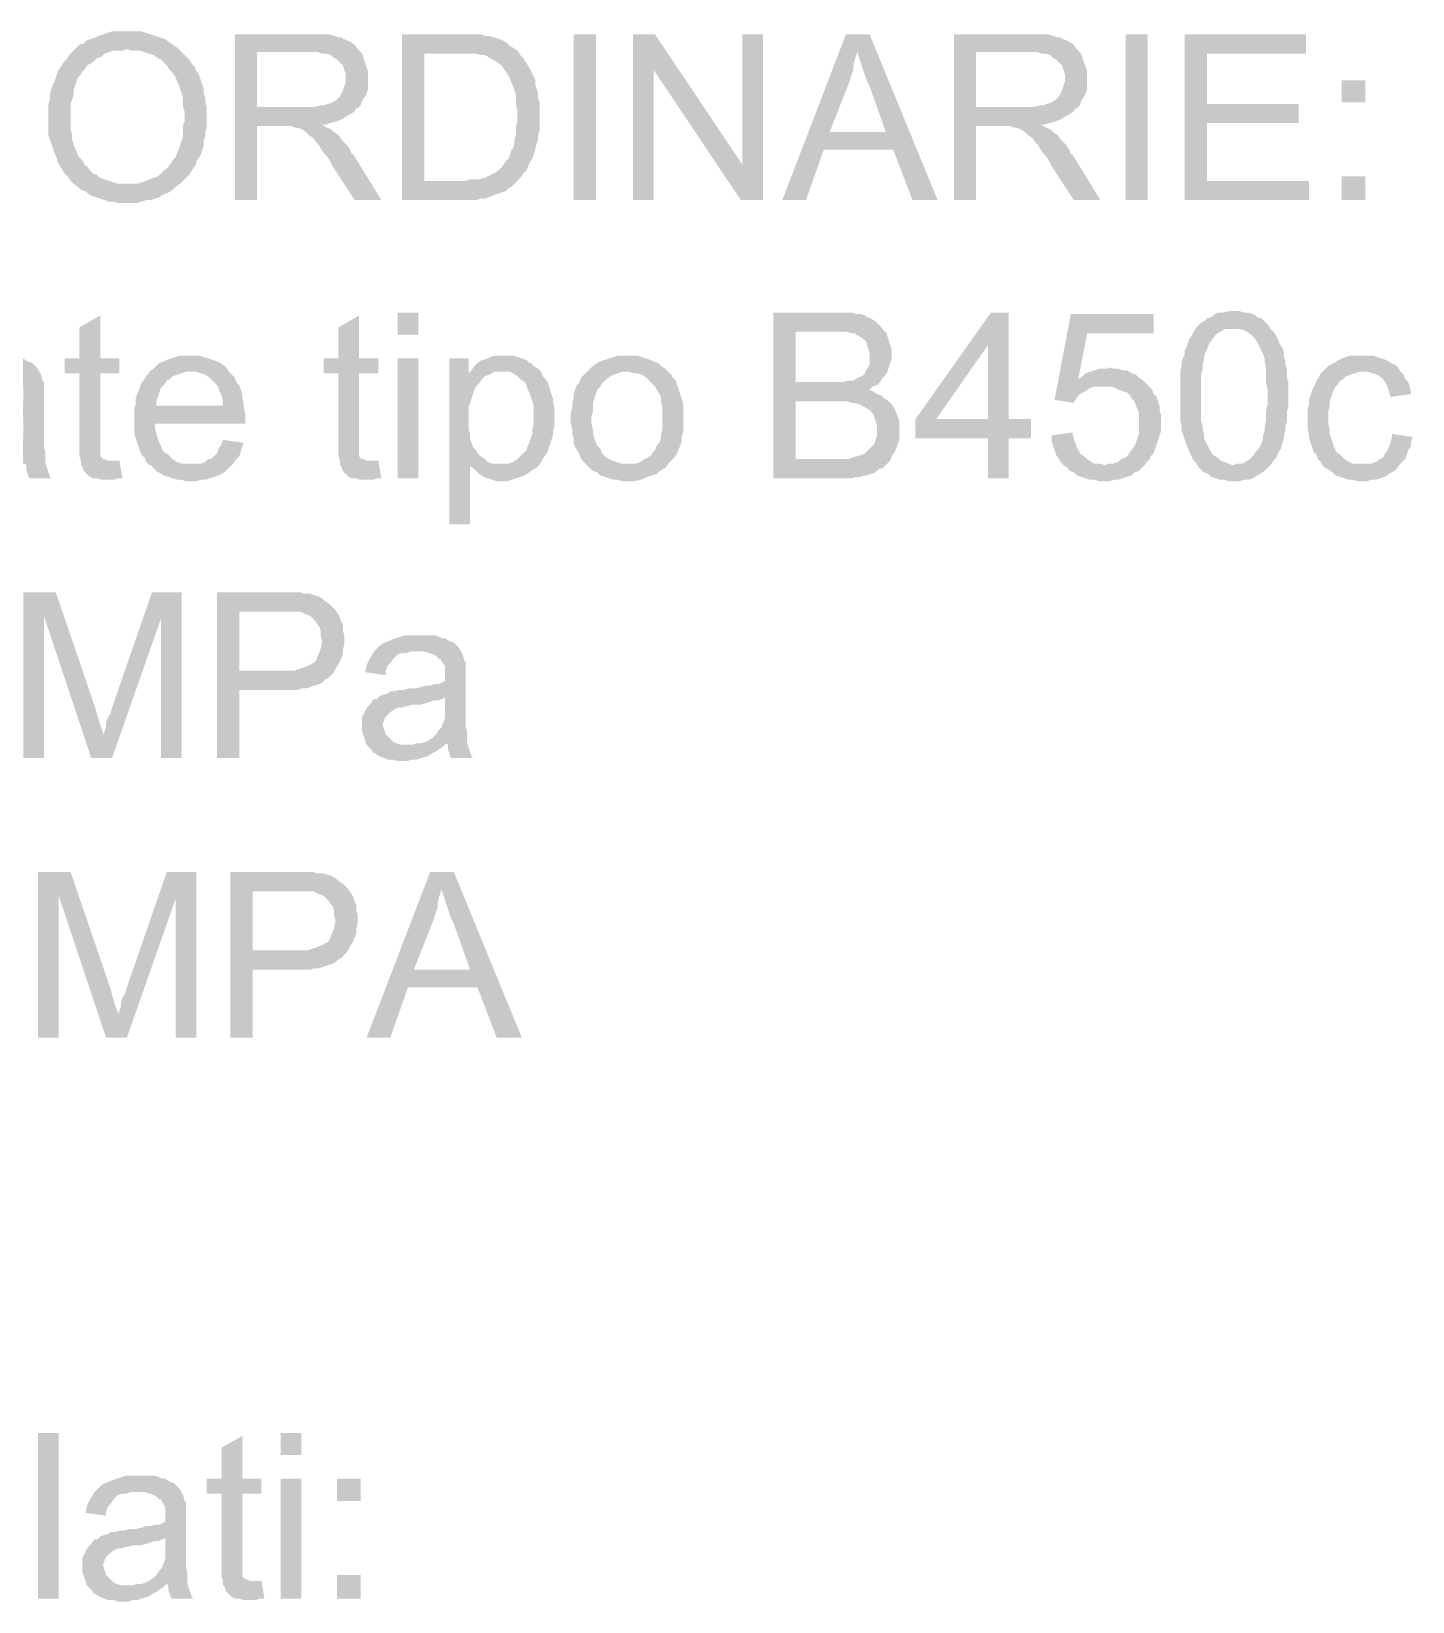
# Model space of a CAD drawing. Header units: millimetres. Extents: x -35.3 to 0.3, y 0.4 to 20.6.
# Drawn here: x -32.886 to -32.109, y 9.35 to 10.234 of the extents above; entities that cross this region are included whole.
import ezdxf

# ---------------------------------------------------------------- set-up
doc = ezdxf.new("R2010")
doc.units = ezdxf.units.MM
doc.layers.add('PDF _Riempimenti solidi', color=7, linetype='Continuous')

msp = doc.modelspace()

# ---------------------------------------------------------------- hatches: boundary and pattern name
at = {"layer": 'PDF _Riempimenti solidi', "transparency": 33554559}
for points in [[(-32.83267, 10.23434), (-32.841, 10.23434), (-32.8435, 10.23351), (-32.846, 10.23267), (-32.8485, 10.23184), (-32.85017, 10.23101), (-32.85267, 10.23017), (-32.85517, 10.22934), (-32.85683, 10.22767), (-32.85933, 10.22684), (-32.861, 10.22517), (-32.83267, 10.22434), (-32.83017, 10.22351), (-32.82517, 10.22351), (-32.82017, 10.22184), (-32.81767, 10.22101), (-32.81517, 10.21934), (-32.8135, 10.21851), (-32.81017, 10.21517), (-32.8085, 10.21267), (-32.80683, 10.21101), (-32.80517, 10.20851), (-32.80433, 10.20601), (-32.8035, 10.20434), (-32.801, 10.19684), (-32.801, 10.19184), (-32.80017, 10.18934), (-32.80017, 10.18351), (-32.801, 10.18101), (-32.801, 10.17517), (-32.80183, 10.17267), (-32.80267, 10.17017), (-32.8035, 10.16767), (-32.80433, 10.16601), (-32.80517, 10.16351), (-32.80683, 10.16184), (-32.80767, 10.16017), (-32.80933, 10.15851), (-32.80933, 10.15767), (-32.81183, 10.15601), (-32.8135, 10.15434), (-32.81517, 10.15267), (-32.81767, 10.15184), (-32.82017, 10.15101), (-32.82183, 10.15017), (-32.82433, 10.14934), (-32.82683, 10.14851), (-32.83267, 10.14851), (-32.80267, 10.14851), (-32.79933, 10.15184), (-32.79767, 10.15351), (-32.796, 10.15601), (-32.79433, 10.15851), (-32.7935, 10.16017), (-32.7935, 10.16101), (-32.79183, 10.16351), (-32.791, 10.16517), (-32.79017, 10.16767), (-32.78933, 10.17017), (-32.78933, 10.17267), (-32.7885, 10.17517), (-32.7885, 10.17767), (-32.78767, 10.18017), (-32.78767, 10.19184), (-32.7885, 10.19434), (-32.7885, 10.19684), (-32.78933, 10.19934), (-32.78933, 10.20184), (-32.79017, 10.20434), (-32.791, 10.20684), (-32.79183, 10.20934), (-32.79267, 10.21101), (-32.7935, 10.21184), (-32.79433, 10.21434), (-32.796, 10.21601), (-32.79767, 10.21851), (-32.79933, 10.22017), (-32.80433, 10.22517), (-32.80683, 10.22684), (-32.80933, 10.22851), (-32.81017, 10.22934), (-32.81183, 10.23017), (-32.81433, 10.23101), (-32.81683, 10.23184), (-32.81933, 10.23267), (-32.82183, 10.23351), (-32.82433, 10.23434), (-32.82933, 10.23434)], [(-32.73017, 10.23267), (-32.77183, 10.23267), (-32.77183, 10.13934), (-32.75933, 10.13934), (-32.75933, 10.18101), (-32.74517, 10.18101), (-32.72267, 10.18184), (-32.721, 10.18184), (-32.7185, 10.18267), (-32.71517, 10.18351), (-32.71267, 10.18434), (-32.711, 10.18517), (-32.7085, 10.18684), (-32.70683, 10.18767), (-32.70433, 10.18934), (-32.7035, 10.19101), (-32.70267, 10.19101), (-32.75933, 10.19184), (-32.75933, 10.22267), (-32.72933, 10.22267), (-32.70267, 10.22434), (-32.70433, 10.22684), (-32.70683, 10.22851), (-32.7085, 10.22934), (-32.711, 10.23017), (-32.71183, 10.23101), (-32.7135, 10.23101), (-32.716, 10.23184), (-32.7185, 10.23267), (-32.72683, 10.23267)], [(-32.64517, 10.23267), (-32.67767, 10.23267), (-32.67767, 10.13934), (-32.636, 10.13934), (-32.6335, 10.14017), (-32.631, 10.14017), (-32.6285, 10.14101), (-32.62683, 10.14184), (-32.62183, 10.14351), (-32.61933, 10.14434), (-32.61767, 10.14601), (-32.616, 10.14684), (-32.61433, 10.14851), (-32.61267, 10.15017), (-32.66517, 10.15017), (-32.66517, 10.22184), (-32.64517, 10.22184), (-32.61267, 10.22351), (-32.61517, 10.22517), (-32.61683, 10.22601), (-32.6185, 10.22767), (-32.621, 10.22934), (-32.6235, 10.23017), (-32.626, 10.23101), (-32.6285, 10.23184), (-32.631, 10.23184), (-32.6335, 10.23267), (-32.64183, 10.23267)], [(-32.5685, 10.13934), (-32.5685, 10.23267), (-32.581, 10.23267), (-32.581, 10.13934)], [(-32.53517, 10.23267), (-32.54767, 10.23267), (-32.54767, 10.13934), (-32.536, 10.13934), (-32.536, 10.21267)], [(-32.53517, 10.23267), (-32.536, 10.21267), (-32.48683, 10.13934), (-32.486, 10.15934)], [(-32.47433, 10.23267), (-32.486, 10.23267), (-32.486, 10.15934), (-32.48683, 10.13934), (-32.47433, 10.13934)], [(-32.41433, 10.23267), (-32.42767, 10.23267), (-32.4635, 10.13934), (-32.45017, 10.13934), (-32.44017, 10.16767), (-32.401, 10.16767), (-32.43683, 10.17767), (-32.426, 10.20517), (-32.42433, 10.21017), (-32.4235, 10.21267), (-32.4235, 10.21517), (-32.42267, 10.21851), (-32.42183, 10.22101), (-32.421, 10.22351)], [(-32.41433, 10.23267), (-32.421, 10.22351), (-32.421, 10.22184), (-32.42017, 10.21934), (-32.41933, 10.21684), (-32.4185, 10.21434), (-32.41767, 10.21184), (-32.41683, 10.20934), (-32.416, 10.20684), (-32.41433, 10.20351), (-32.40517, 10.17767), (-32.43683, 10.17767), (-32.401, 10.16767), (-32.39017, 10.13934), (-32.376, 10.13934)], [(-32.32517, 10.23267), (-32.36683, 10.23267), (-32.36683, 10.13934), (-32.35433, 10.13934), (-32.35433, 10.18101), (-32.34017, 10.18101), (-32.31767, 10.18184), (-32.316, 10.18184), (-32.3135, 10.18267), (-32.31017, 10.18351), (-32.30767, 10.18434), (-32.306, 10.18517), (-32.3035, 10.18684), (-32.30183, 10.18767), (-32.29933, 10.18934), (-32.2985, 10.19101), (-32.29767, 10.19101), (-32.35433, 10.19184), (-32.35433, 10.22267), (-32.32433, 10.22267), (-32.29767, 10.22434), (-32.29933, 10.22684), (-32.30183, 10.22851), (-32.3035, 10.22934), (-32.306, 10.23017), (-32.30683, 10.23101), (-32.3085, 10.23101), (-32.311, 10.23184), (-32.3135, 10.23267), (-32.32183, 10.23267)], [(-32.25767, 10.13934), (-32.25767, 10.23267), (-32.27017, 10.23267), (-32.27017, 10.13934)], [(-32.1685, 10.23267), (-32.23683, 10.23267), (-32.23683, 10.13934), (-32.16683, 10.13934), (-32.16683, 10.15017), (-32.22433, 10.15017), (-32.22433, 10.18267), (-32.17267, 10.18267), (-32.17267, 10.19351), (-32.22433, 10.19351), (-32.22433, 10.22184), (-32.1685, 10.22184)], [(-32.861, 10.22517), (-32.86267, 10.22351), (-32.86517, 10.22101), (-32.86683, 10.21851), (-32.8685, 10.21684), (-32.86933, 10.21517), (-32.871, 10.21267), (-32.87183, 10.21101), (-32.87267, 10.20851), (-32.8735, 10.20601), (-32.87433, 10.20434), (-32.87517, 10.20184), (-32.876, 10.19934), (-32.876, 10.19601), (-32.87683, 10.19351), (-32.87683, 10.17601), (-32.876, 10.17351), (-32.87517, 10.17101), (-32.87433, 10.16851), (-32.8735, 10.16601), (-32.87267, 10.16434), (-32.87183, 10.16184), (-32.87183, 10.16101), (-32.87017, 10.15851), (-32.86933, 10.15684), (-32.86767, 10.15434), (-32.866, 10.15267), (-32.86433, 10.15017), (-32.86267, 10.14851), (-32.86017, 10.14684), (-32.8585, 10.14517), (-32.856, 10.14434), (-32.85517, 10.14351), (-32.85267, 10.14184), (-32.85017, 10.14101), (-32.84517, 10.13934), (-32.84267, 10.13851), (-32.84017, 10.13851), (-32.83767, 10.13767), (-32.82683, 10.13767), (-32.82433, 10.13851), (-32.82183, 10.13934), (-32.81933, 10.13934), (-32.81683, 10.14017), (-32.81433, 10.14101), (-32.81183, 10.14267), (-32.80933, 10.14351), (-32.80683, 10.14517), (-32.80517, 10.14684), (-32.80267, 10.14851), (-32.83767, 10.14851), (-32.84017, 10.14934), (-32.84267, 10.15017), (-32.84517, 10.15101), (-32.84767, 10.15184), (-32.84933, 10.15351), (-32.85183, 10.15434), (-32.8535, 10.15601), (-32.85517, 10.15851), (-32.856, 10.15851), (-32.85683, 10.16017), (-32.8585, 10.16267), (-32.86017, 10.16434), (-32.861, 10.16684), (-32.86183, 10.16851), (-32.86267, 10.17101), (-32.8635, 10.17351), (-32.8635, 10.17601), (-32.86433, 10.17934), (-32.86433, 10.19351), (-32.8635, 10.19601), (-32.86267, 10.19851), (-32.86267, 10.20101), (-32.86183, 10.20351), (-32.861, 10.20601), (-32.86017, 10.20851), (-32.8585, 10.21017), (-32.85767, 10.21184), (-32.856, 10.21351), (-32.85517, 10.21517), (-32.8535, 10.21601), (-32.851, 10.21767), (-32.84933, 10.21934), (-32.84683, 10.22017), (-32.84517, 10.22184), (-32.84267, 10.22267), (-32.84017, 10.22351), (-32.83517, 10.22351), (-32.83267, 10.22434)], [(-32.70267, 10.22434), (-32.72933, 10.22267), (-32.72517, 10.22267), (-32.72267, 10.22184), (-32.72017, 10.22184), (-32.71767, 10.22101), (-32.716, 10.21934), (-32.71433, 10.21851), (-32.71267, 10.21684), (-32.711, 10.21517), (-32.71017, 10.21267), (-32.70933, 10.21017), (-32.70933, 10.20601), (-32.711, 10.20101), (-32.71183, 10.19934), (-32.71267, 10.19767), (-32.71433, 10.19601), (-32.71683, 10.19434), (-32.71933, 10.19351), (-32.72183, 10.19267), (-32.7235, 10.19267), (-32.72683, 10.19184), (-32.75933, 10.19184), (-32.70267, 10.19101), (-32.701, 10.19267), (-32.70017, 10.19517), (-32.6985, 10.19767), (-32.69767, 10.19934), (-32.69683, 10.20184), (-32.69683, 10.21184), (-32.69767, 10.21434), (-32.6985, 10.21684), (-32.69933, 10.21934), (-32.70017, 10.22184), (-32.701, 10.22267)], [(-32.61267, 10.22351), (-32.64517, 10.22184), (-32.636, 10.22184), (-32.6335, 10.22101), (-32.631, 10.22101), (-32.62933, 10.22017), (-32.62683, 10.21851), (-32.62517, 10.21767), (-32.62267, 10.21601), (-32.621, 10.21434), (-32.61933, 10.21184), (-32.61767, 10.20934), (-32.61683, 10.20767), (-32.616, 10.20517), (-32.61517, 10.20351), (-32.6135, 10.19851), (-32.6135, 10.19267), (-32.61267, 10.19017), (-32.61267, 10.18351), (-32.6135, 10.18101), (-32.6135, 10.17601), (-32.61433, 10.17351), (-32.61433, 10.17101), (-32.61517, 10.16851), (-32.616, 10.16767), (-32.61683, 10.16517), (-32.61767, 10.16267), (-32.61933, 10.16101), (-32.621, 10.15851), (-32.62267, 10.15684), (-32.6235, 10.15601), (-32.626, 10.15434), (-32.62767, 10.15351), (-32.631, 10.15184), (-32.63183, 10.15184), (-32.63433, 10.15101), (-32.63933, 10.15101), (-32.64183, 10.15017), (-32.66517, 10.15017), (-32.61267, 10.15017), (-32.611, 10.15184), (-32.60933, 10.15434), (-32.60767, 10.15601), (-32.60683, 10.15767), (-32.606, 10.16017), (-32.60433, 10.16267), (-32.6035, 10.16517), (-32.60267, 10.16767), (-32.60267, 10.16851), (-32.60183, 10.17101), (-32.601, 10.17351), (-32.601, 10.17601), (-32.60017, 10.17851), (-32.60017, 10.19434), (-32.601, 10.19684), (-32.601, 10.19934), (-32.60267, 10.20434), (-32.60267, 10.20684), (-32.6035, 10.20934), (-32.60433, 10.21017), (-32.60517, 10.21267), (-32.60683, 10.21517), (-32.6085, 10.21767), (-32.60933, 10.21934), (-32.611, 10.22101)], [(-32.29767, 10.22434), (-32.32433, 10.22267), (-32.32017, 10.22267), (-32.31767, 10.22184), (-32.31517, 10.22184), (-32.31267, 10.22101), (-32.311, 10.21934), (-32.30933, 10.21851), (-32.30767, 10.21684), (-32.306, 10.21517), (-32.30517, 10.21267), (-32.30433, 10.21017), (-32.30433, 10.20601), (-32.30517, 10.20351), (-32.306, 10.20101), (-32.30683, 10.19934), (-32.30767, 10.19767), (-32.30933, 10.19601), (-32.31183, 10.19434), (-32.31433, 10.19351), (-32.31683, 10.19267), (-32.3185, 10.19267), (-32.32183, 10.19184), (-32.35433, 10.19184), (-32.29767, 10.19101), (-32.296, 10.19267), (-32.29517, 10.19517), (-32.2935, 10.19767), (-32.29267, 10.19934), (-32.29183, 10.20184), (-32.29183, 10.21184), (-32.29267, 10.21434), (-32.2935, 10.21684), (-32.29433, 10.21934), (-32.29517, 10.22184), (-32.296, 10.22267)], [(-32.13517, 10.19434), (-32.13517, 10.20684), (-32.1485, 10.20684), (-32.1485, 10.19434)], [(-32.72267, 10.18184), (-32.74517, 10.18101), (-32.74017, 10.18101), (-32.73767, 10.18017), (-32.73683, 10.18017), (-32.73433, 10.17934), (-32.73183, 10.17767), (-32.73017, 10.17601), (-32.72767, 10.17434), (-32.726, 10.17184), (-32.72433, 10.17017), (-32.7235, 10.16851), (-32.72183, 10.16601), (-32.72017, 10.16434), (-32.7185, 10.16184), (-32.71683, 10.15851), (-32.70433, 10.13934), (-32.68933, 10.13934), (-32.70517, 10.16517), (-32.706, 10.16517), (-32.70683, 10.16767), (-32.7085, 10.17017), (-32.71017, 10.17184), (-32.71183, 10.17351), (-32.7135, 10.17601), (-32.716, 10.17767), (-32.71767, 10.17934), (-32.72017, 10.18017)], [(-32.31767, 10.18184), (-32.34017, 10.18101), (-32.33517, 10.18101), (-32.33267, 10.18017), (-32.33183, 10.18017), (-32.32933, 10.17934), (-32.32683, 10.17767), (-32.32517, 10.17601), (-32.32267, 10.17434), (-32.321, 10.17184), (-32.31933, 10.17017), (-32.3185, 10.16851), (-32.31683, 10.16601), (-32.31517, 10.16434), (-32.3135, 10.16184), (-32.31183, 10.15851), (-32.29933, 10.13934), (-32.28433, 10.13934), (-32.30017, 10.16517), (-32.301, 10.16517), (-32.30183, 10.16767), (-32.3035, 10.17017), (-32.30683, 10.17351), (-32.3085, 10.17601), (-32.311, 10.17767), (-32.31267, 10.17934), (-32.31517, 10.18017)], [(-32.13517, 10.13934), (-32.13517, 10.15267), (-32.1485, 10.15267), (-32.1485, 10.13934)], [(-32.84767, 10.07434), (-32.85933, 10.06767), (-32.85933, 10.05017), (-32.86767, 10.05017), (-32.86767, 10.04184), (-32.85933, 10.04184), (-32.85933, 9.99517), (-32.8585, 9.99267), (-32.84183, 9.99267), (-32.8435, 9.99267), (-32.84517, 9.99351), (-32.846, 9.99351), (-32.84767, 9.99517), (-32.84767, 10.04184), (-32.83683, 10.04184), (-32.83683, 10.05017), (-32.84767, 10.05017)], [(-32.70183, 10.07434), (-32.7135, 10.06767), (-32.7135, 10.05017), (-32.72183, 10.05017), (-32.72183, 10.04184), (-32.7135, 10.04184), (-32.7135, 9.99517), (-32.71267, 9.99267), (-32.696, 9.99267), (-32.69767, 9.99267), (-32.69933, 9.99351), (-32.70017, 9.99351), (-32.70183, 9.99517), (-32.70183, 10.04184), (-32.691, 10.04184), (-32.691, 10.05017), (-32.70183, 10.05017)], [(-32.6685, 10.06351), (-32.6685, 10.07601), (-32.68017, 10.07601), (-32.68017, 10.06351)], [(-32.43267, 10.07601), (-32.4685, 10.07601), (-32.4685, 9.98267), (-32.42433, 9.98267), (-32.42183, 9.98351), (-32.41933, 9.98351), (-32.41683, 9.98434), (-32.416, 9.98434), (-32.4135, 9.98517), (-32.411, 9.98601), (-32.40933, 9.98767), (-32.40683, 9.98851), (-32.406, 9.98934), (-32.40433, 9.99101), (-32.40267, 9.99267), (-32.456, 9.99351), (-32.456, 10.02601), (-32.4035, 10.02601), (-32.406, 10.02767), (-32.40767, 10.02934), (-32.41017, 10.03017), (-32.41267, 10.03184), (-32.41517, 10.03267), (-32.41433, 10.03267), (-32.41267, 10.03434), (-32.41017, 10.03517), (-32.456, 10.03684), (-32.456, 10.06517), (-32.406, 10.06517), (-32.40767, 10.06767), (-32.411, 10.07101), (-32.4135, 10.07267), (-32.416, 10.07351), (-32.41683, 10.07434), (-32.41933, 10.07517), (-32.42183, 10.07517), (-32.42433, 10.07601), (-32.43017, 10.07601)], [(-32.336, 10.07601), (-32.346, 10.07601), (-32.3885, 10.01601), (-32.3885, 10.00517), (-32.34767, 10.00517), (-32.34767, 9.98267), (-32.336, 9.98267), (-32.336, 10.00517), (-32.3235, 10.00517), (-32.3235, 10.01601), (-32.37683, 10.01601), (-32.34767, 10.05767)], [(-32.336, 10.07601), (-32.34767, 10.05767), (-32.34767, 10.01601), (-32.37683, 10.01601), (-32.336, 10.01601)], [(-32.25433, 10.07517), (-32.301, 10.07517), (-32.31017, 10.02684), (-32.29933, 10.02517), (-32.2985, 10.02684), (-32.29683, 10.02934), (-32.29433, 10.03101), (-32.29267, 10.03184), (-32.29017, 10.03351), (-32.28767, 10.03434), (-32.28267, 10.03434), (-32.2585, 10.03601), (-32.26017, 10.03767), (-32.29683, 10.03851), (-32.29183, 10.06434), (-32.25433, 10.06434)], [(-32.20933, 10.07684), (-32.21183, 10.07684), (-32.21517, 10.07601), (-32.21767, 10.07601), (-32.22017, 10.07517), (-32.22183, 10.07351), (-32.22433, 10.07267), (-32.226, 10.07101), (-32.22683, 10.07101), (-32.23017, 10.06767), (-32.20933, 10.06684), (-32.206, 10.06684), (-32.2035, 10.06601), (-32.20183, 10.06517), (-32.19933, 10.06351), (-32.19767, 10.06184), (-32.196, 10.05934), (-32.19517, 10.05767), (-32.19433, 10.05601), (-32.1935, 10.05434), (-32.19267, 10.05267), (-32.19183, 10.05017), (-32.19183, 10.04767), (-32.191, 10.04517), (-32.191, 10.03601), (-32.19017, 10.03267), (-32.19017, 10.02434), (-32.191, 10.02101), (-32.191, 10.01517), (-32.19183, 10.01184), (-32.19183, 10.00934), (-32.19267, 10.00684), (-32.19267, 10.00517), (-32.1935, 10.00267), (-32.19433, 10.00101), (-32.19517, 9.99934), (-32.19683, 9.99767), (-32.1985, 9.99517), (-32.20017, 9.99351), (-32.20267, 9.99184), (-32.20433, 9.99101), (-32.20683, 9.99101), (-32.20933, 9.99017), (-32.22933, 9.98934), (-32.22767, 9.98767), (-32.226, 9.98601), (-32.2235, 9.98517), (-32.22183, 9.98351), (-32.21933, 9.98267), (-32.21683, 9.98184), (-32.21433, 9.98184), (-32.21183, 9.98101), (-32.206, 9.98101), (-32.2035, 9.98184), (-32.201, 9.98184), (-32.1985, 9.98267), (-32.196, 9.98434), (-32.19433, 9.98517), (-32.19183, 9.98684), (-32.1885, 9.99017), (-32.18683, 9.99267), (-32.18517, 9.99434), (-32.18433, 9.99684), (-32.18267, 9.99934), (-32.18183, 10.00267), (-32.181, 10.00517), (-32.181, 10.00684), (-32.18017, 10.00934), (-32.18017, 10.01184), (-32.17933, 10.01434), (-32.17933, 10.02017), (-32.1785, 10.02267), (-32.1785, 10.03684), (-32.17933, 10.03934), (-32.17933, 10.04434), (-32.18017, 10.04684), (-32.18017, 10.04934), (-32.181, 10.05101), (-32.181, 10.05351), (-32.18183, 10.05601), (-32.1835, 10.05851), (-32.18433, 10.06101), (-32.18517, 10.06267), (-32.18683, 10.06517), (-32.1885, 10.06684), (-32.19017, 10.06934), (-32.19183, 10.07101), (-32.1935, 10.07267), (-32.196, 10.07351), (-32.19683, 10.07434), (-32.1985, 10.07517), (-32.201, 10.07601), (-32.2035, 10.07601), (-32.206, 10.07684)], [(-32.406, 10.06517), (-32.43683, 10.06517), (-32.42683, 10.06517), (-32.42433, 10.06434), (-32.42267, 10.06434), (-32.42183, 10.06351), (-32.42017, 10.06267), (-32.41767, 10.06101), (-32.416, 10.05934), (-32.416, 10.05851), (-32.41517, 10.05601), (-32.41433, 10.05351), (-32.41433, 10.04684), (-32.41517, 10.04517), (-32.41683, 10.04267), (-32.41683, 10.04184), (-32.4185, 10.04017), (-32.421, 10.03934), (-32.4235, 10.03767), (-32.42683, 10.03767), (-32.42933, 10.03684), (-32.456, 10.03684), (-32.41017, 10.03517), (-32.4085, 10.03684), (-32.40683, 10.03934), (-32.40517, 10.04101), (-32.40433, 10.04267), (-32.4035, 10.04517), (-32.40267, 10.04767), (-32.40183, 10.05017), (-32.40183, 10.05517), (-32.40267, 10.05767), (-32.4035, 10.06017), (-32.40433, 10.06267), (-32.40517, 10.06517)], [(-32.23017, 10.06767), (-32.23183, 10.06517), (-32.23267, 10.06351), (-32.23433, 10.06101), (-32.23517, 10.05851), (-32.236, 10.05601), (-32.23683, 10.05517), (-32.23683, 10.05267), (-32.23767, 10.05101), (-32.2385, 10.04851), (-32.2385, 10.04601), (-32.23933, 10.04351), (-32.23933, 10.01517), (-32.2385, 10.01184), (-32.2385, 10.00934), (-32.23767, 10.00684), (-32.23683, 10.00434), (-32.236, 10.00184), (-32.23517, 10.00017), (-32.23433, 9.99767), (-32.23183, 9.99267), (-32.23017, 9.99101), (-32.22933, 9.98934), (-32.20933, 9.99017), (-32.21017, 9.99017), (-32.21267, 9.99101), (-32.21433, 9.99184), (-32.21683, 9.99267), (-32.2185, 9.99434), (-32.221, 9.99601), (-32.22267, 9.99851), (-32.2235, 10.00017), (-32.226, 10.00517), (-32.226, 10.00767), (-32.22683, 10.01017), (-32.22683, 10.01267), (-32.22767, 10.01517), (-32.22767, 10.04101), (-32.22683, 10.04351), (-32.22683, 10.04684), (-32.226, 10.04934), (-32.226, 10.05101), (-32.22517, 10.05351), (-32.22433, 10.05517), (-32.2235, 10.05767), (-32.22267, 10.05934), (-32.22183, 10.06017), (-32.22017, 10.06267), (-32.2185, 10.06434), (-32.21683, 10.06517), (-32.21433, 10.06684), (-32.20933, 10.06684)], [(-32.90517, 10.05184), (-32.9135, 10.05184), (-32.916, 10.05101), (-32.9185, 10.05017), (-32.921, 10.04934), (-32.92267, 10.04851), (-32.92517, 10.04767), (-32.92767, 10.04601), (-32.92933, 10.04434), (-32.931, 10.04267), (-32.90267, 10.04267), (-32.90017, 10.04184), (-32.89767, 10.04101), (-32.896, 10.04017), (-32.89433, 10.03851), (-32.8935, 10.03851), (-32.89267, 10.03684), (-32.891, 10.03434), (-32.891, 10.02601), (-32.89267, 10.02517), (-32.89433, 10.02434), (-32.89683, 10.02434), (-32.89933, 10.02351), (-32.90183, 10.02351), (-32.90433, 10.02267), (-32.90767, 10.02184), (-32.911, 10.02184), (-32.91433, 10.02101), (-32.91683, 10.02101), (-32.91933, 10.02017), (-32.92183, 10.02017), (-32.92267, 10.01934), (-32.92517, 10.01851), (-32.92767, 10.01767), (-32.891, 10.01684), (-32.891, 10.00517), (-32.89183, 10.00267), (-32.89267, 10.00101), (-32.89267, 10.00017), (-32.89433, 9.99851), (-32.896, 9.99601), (-32.89767, 9.99434), (-32.90017, 9.99267), (-32.90183, 9.99184), (-32.90433, 9.99101), (-32.89017, 9.99101), (-32.88933, 9.99017), (-32.88933, 9.98767), (-32.8885, 9.98517), (-32.88767, 9.98267), (-32.87517, 9.98267), (-32.876, 9.98351), (-32.87683, 9.98601), (-32.87767, 9.98851), (-32.8785, 9.99101), (-32.8785, 9.99767), (-32.87933, 10.00017), (-32.87933, 10.03684), (-32.88017, 10.03767), (-32.881, 10.04101), (-32.88183, 10.04267), (-32.8835, 10.04517), (-32.88433, 10.04601), (-32.886, 10.04767), (-32.8885, 10.04851), (-32.891, 10.05017), (-32.89267, 10.05017), (-32.89433, 10.05101), (-32.89683, 10.05184), (-32.90267, 10.05184)], [(-32.79683, 10.05184), (-32.80267, 10.05184), (-32.80517, 10.05101), (-32.80767, 10.05017), (-32.81017, 10.04934), (-32.81183, 10.04851), (-32.81433, 10.04767), (-32.81767, 10.04434), (-32.82017, 10.04267), (-32.7935, 10.04267), (-32.7885, 10.04101), (-32.786, 10.03934), (-32.78267, 10.03601), (-32.78183, 10.03517), (-32.781, 10.03351), (-32.78017, 10.03101), (-32.77933, 10.02934), (-32.7785, 10.02601), (-32.7785, 10.02351), (-32.816, 10.02351), (-32.76683, 10.02267), (-32.76683, 10.02517), (-32.76767, 10.02767), (-32.76767, 10.03017), (-32.7685, 10.03267), (-32.76933, 10.03517), (-32.771, 10.03684), (-32.77183, 10.03934), (-32.77517, 10.04267), (-32.776, 10.04434), (-32.77767, 10.04601), (-32.78017, 10.04767), (-32.78183, 10.04851), (-32.78433, 10.04934), (-32.78683, 10.05017), (-32.78933, 10.05101), (-32.79183, 10.05184), (-32.79433, 10.05184)], [(-32.6685, 9.98267), (-32.6685, 10.05017), (-32.68017, 10.05017), (-32.68017, 9.98267)], [(-32.64017, 10.05017), (-32.651, 10.05017), (-32.651, 9.95684), (-32.63933, 9.95684), (-32.63933, 9.98934), (-32.62183, 9.99101), (-32.62683, 9.99101), (-32.62933, 9.99184), (-32.631, 9.99351), (-32.6335, 9.99517), (-32.63517, 9.99684), (-32.636, 9.99851), (-32.63767, 10.00017), (-32.6385, 10.00267), (-32.63933, 10.00517), (-32.63933, 10.00767), (-32.64017, 10.01017), (-32.64017, 10.02267), (-32.63933, 10.02517), (-32.6385, 10.02767), (-32.63767, 10.03017), (-32.63683, 10.03267), (-32.636, 10.03434), (-32.63433, 10.03601), (-32.63267, 10.03851), (-32.631, 10.04017), (-32.6285, 10.04101), (-32.64017, 10.04184)], [(-32.62017, 10.05184), (-32.62517, 10.05184), (-32.62767, 10.05101), (-32.62933, 10.05017), (-32.63183, 10.04934), (-32.63267, 10.04934), (-32.63517, 10.04767), (-32.63683, 10.04601), (-32.6385, 10.04351), (-32.62183, 10.04267), (-32.61683, 10.04267), (-32.61517, 10.04184), (-32.61267, 10.04017), (-32.611, 10.03851), (-32.6085, 10.03684), (-32.60767, 10.03517), (-32.60683, 10.03267), (-32.606, 10.03101), (-32.60517, 10.02851), (-32.60433, 10.02601), (-32.6035, 10.02351), (-32.6035, 10.01351), (-32.60433, 10.01017), (-32.60433, 10.00767), (-32.60517, 10.00517), (-32.606, 10.00267), (-32.60683, 10.00101), (-32.60767, 9.99851), (-32.60933, 9.99684), (-32.61267, 9.99351), (-32.61517, 9.99184), (-32.61767, 9.99101), (-32.62183, 9.99101), (-32.63933, 9.98934), (-32.63767, 9.98851), (-32.63433, 9.98517), (-32.63183, 9.98351), (-32.62933, 9.98267), (-32.62683, 9.98184), (-32.62433, 9.98101), (-32.6185, 9.98101), (-32.616, 9.98184), (-32.6135, 9.98267), (-32.611, 9.98351), (-32.6085, 9.98434), (-32.606, 9.98601), (-32.60517, 9.98684), (-32.6035, 9.98767), (-32.601, 9.98934), (-32.59933, 9.99184), (-32.5985, 9.99351), (-32.59517, 9.99851), (-32.59517, 9.99934), (-32.59433, 10.00184), (-32.5935, 10.00434), (-32.59267, 10.00684), (-32.59267, 10.00934), (-32.59183, 10.01184), (-32.59183, 10.02267), (-32.59267, 10.02517), (-32.59267, 10.02767), (-32.5935, 10.03017), (-32.59433, 10.03267), (-32.59517, 10.03517), (-32.59517, 10.03601), (-32.59683, 10.03851), (-32.5985, 10.04017), (-32.59933, 10.04267), (-32.601, 10.04434), (-32.6035, 10.04601), (-32.60517, 10.04767), (-32.606, 10.04767), (-32.60767, 10.04934), (-32.61017, 10.05017), (-32.61267, 10.05101), (-32.61517, 10.05184), (-32.61767, 10.05184)], [(-32.551, 10.05184), (-32.556, 10.05184), (-32.5585, 10.05101), (-32.561, 10.05017), (-32.5635, 10.04934), (-32.566, 10.04851), (-32.56767, 10.04767), (-32.57017, 10.04601), (-32.57183, 10.04434), (-32.5735, 10.04267), (-32.55017, 10.04267), (-32.54683, 10.04184), (-32.54517, 10.04184), (-32.54267, 10.04101), (-32.54017, 10.03934), (-32.53683, 10.03601), (-32.53517, 10.03434), (-32.53433, 10.03267), (-32.53267, 10.03017), (-32.53183, 10.02851), (-32.53183, 10.02601), (-32.531, 10.02267), (-32.531, 10.01017), (-32.53183, 10.00767), (-32.53183, 10.00517), (-32.53267, 10.00267), (-32.53433, 10.00101), (-32.53517, 9.99851), (-32.53683, 9.99684), (-32.53683, 9.99601), (-32.53933, 9.99434), (-32.541, 9.99351), (-32.5435, 9.99184), (-32.546, 9.99101), (-32.551, 9.99101), (-32.5735, 9.99017), (-32.57017, 9.98684), (-32.56767, 9.98601), (-32.566, 9.98434), (-32.5635, 9.98351), (-32.561, 9.98267), (-32.5585, 9.98184), (-32.556, 9.98184), (-32.5535, 9.98101), (-32.54683, 9.98101), (-32.5435, 9.98184), (-32.541, 9.98267), (-32.53933, 9.98351), (-32.53683, 9.98434), (-32.53433, 9.98517), (-32.5335, 9.98601), (-32.531, 9.98767), (-32.52933, 9.98851), (-32.52767, 9.99101), (-32.526, 9.99267), (-32.52433, 9.99434), (-32.52267, 9.99684), (-32.52183, 9.99934), (-32.521, 10.00101), (-32.52017, 10.00351), (-32.52017, 10.00601), (-32.51933, 10.00851), (-32.51933, 10.02517), (-32.52017, 10.02767), (-32.521, 10.03017), (-32.52183, 10.03267), (-32.52267, 10.03517), (-32.5235, 10.03767), (-32.52517, 10.03934), (-32.526, 10.04101), (-32.52767, 10.04267), (-32.52933, 10.04434), (-32.53183, 10.04601), (-32.5335, 10.04767), (-32.536, 10.04851), (-32.53767, 10.04934), (-32.54017, 10.05017), (-32.54267, 10.05101), (-32.54517, 10.05184), (-32.54767, 10.05184)], [(-32.27933, 10.04517), (-32.28017, 10.04434), (-32.28517, 10.04434), (-32.28767, 10.04351), (-32.29017, 10.04267), (-32.29267, 10.04184), (-32.29433, 10.04017), (-32.29683, 10.03851), (-32.26017, 10.03767), (-32.26267, 10.03934), (-32.26433, 10.04101), (-32.26683, 10.04184), (-32.26933, 10.04351), (-32.27183, 10.04351), (-32.27433, 10.04434), (-32.27683, 10.04434)], [(-32.13683, 10.05184), (-32.1435, 10.05184), (-32.146, 10.05101), (-32.1485, 10.05017), (-32.15017, 10.04934), (-32.15267, 10.04767), (-32.15433, 10.04684), (-32.156, 10.04601), (-32.15767, 10.04434), (-32.16017, 10.04184), (-32.161, 10.04017), (-32.16267, 10.03767), (-32.1635, 10.03517), (-32.16433, 10.03434), (-32.16517, 10.03184), (-32.166, 10.02934), (-32.16683, 10.02684), (-32.16683, 10.02434), (-32.16767, 10.02184), (-32.16767, 10.01017), (-32.16683, 10.00767), (-32.16683, 10.00517), (-32.166, 10.00267), (-32.16517, 10.00017), (-32.16433, 9.99767), (-32.16267, 9.99601), (-32.16183, 9.99351), (-32.16017, 9.99184), (-32.15933, 9.99017), (-32.13683, 9.99101), (-32.14267, 9.99101), (-32.14433, 9.99184), (-32.14683, 9.99351), (-32.15017, 9.99684), (-32.151, 9.99684), (-32.15183, 9.99851), (-32.15267, 10.00017), (-32.1535, 10.00267), (-32.15433, 10.00517), (-32.15517, 10.00767), (-32.15517, 10.01017), (-32.156, 10.01351), (-32.156, 10.02017), (-32.15517, 10.02351), (-32.15517, 10.02601), (-32.15433, 10.02851), (-32.1535, 10.03101), (-32.15267, 10.03267), (-32.15183, 10.03434), (-32.15017, 10.03601), (-32.15017, 10.03684), (-32.14767, 10.03851), (-32.146, 10.04017), (-32.1435, 10.04101), (-32.141, 10.04184), (-32.1385, 10.04267), (-32.11517, 10.04267), (-32.11683, 10.04517), (-32.1185, 10.04684), (-32.11933, 10.04684), (-32.12183, 10.04851), (-32.1235, 10.04934), (-32.126, 10.05017), (-32.1285, 10.05101), (-32.131, 10.05184), (-32.1335, 10.05184)], [(-32.82017, 10.04267), (-32.82017, 10.04184), (-32.82183, 10.04017), (-32.82267, 10.03851), (-32.82433, 10.03684), (-32.82517, 10.03434), (-32.826, 10.03184), (-32.82683, 10.03017), (-32.82767, 10.02767), (-32.82767, 10.02434), (-32.8285, 10.02184), (-32.8285, 10.00767), (-32.82767, 10.00517), (-32.82683, 10.00267), (-32.826, 10.00017), (-32.82517, 9.99767), (-32.82433, 9.99601), (-32.82267, 9.99434), (-32.82183, 9.99184), (-32.82017, 9.99017), (-32.796, 9.99101), (-32.80183, 9.99101), (-32.80433, 9.99184), (-32.80683, 9.99351), (-32.81017, 9.99684), (-32.811, 9.99684), (-32.81267, 9.99851), (-32.8135, 10.00101), (-32.81433, 10.00267), (-32.81517, 10.00517), (-32.816, 10.00767), (-32.81683, 10.01101), (-32.81683, 10.01351), (-32.766, 10.01351), (-32.766, 10.01934), (-32.76683, 10.02267), (-32.816, 10.02351), (-32.816, 10.02601), (-32.81517, 10.02851), (-32.81433, 10.03101), (-32.8135, 10.03351), (-32.81183, 10.03517), (-32.81017, 10.03767), (-32.8085, 10.03851), (-32.80683, 10.04017), (-32.80433, 10.04101), (-32.79933, 10.04267), (-32.79683, 10.04267)], [(-32.6385, 10.04351), (-32.64017, 10.04184), (-32.6285, 10.04101), (-32.626, 10.04267), (-32.62183, 10.04267)], [(-32.5735, 10.04267), (-32.57517, 10.04101), (-32.57683, 10.03934), (-32.57767, 10.03684), (-32.57933, 10.03517), (-32.58017, 10.03267), (-32.581, 10.03017), (-32.581, 10.02767), (-32.58183, 10.02517), (-32.58183, 10.02267), (-32.58267, 10.01934), (-32.58267, 10.01351), (-32.58183, 10.01017), (-32.58183, 10.00767), (-32.581, 10.00517), (-32.581, 10.00267), (-32.58017, 10.00017), (-32.5785, 9.99767), (-32.57767, 9.99601), (-32.57683, 9.99351), (-32.57517, 9.99184), (-32.5735, 9.99017), (-32.551, 9.99101), (-32.55433, 9.99101), (-32.55683, 9.99184), (-32.55933, 9.99267), (-32.561, 9.99351), (-32.5635, 9.99517), (-32.56517, 9.99684), (-32.566, 9.99934), (-32.56767, 10.00101), (-32.5685, 10.00267), (-32.56933, 10.00517), (-32.57017, 10.00767), (-32.57017, 10.01017), (-32.571, 10.01351), (-32.571, 10.01684), (-32.57017, 10.02017), (-32.57017, 10.02517), (-32.56933, 10.02767), (-32.5685, 10.03017), (-32.56767, 10.03267), (-32.566, 10.03434), (-32.56517, 10.03601), (-32.56433, 10.03684), (-32.56267, 10.03851), (-32.56017, 10.04017), (-32.5585, 10.04101), (-32.5535, 10.04267), (-32.551, 10.04267)], [(-32.2585, 10.03601), (-32.28267, 10.03434), (-32.2785, 10.03434), (-32.276, 10.03351), (-32.27433, 10.03267), (-32.27183, 10.03184), (-32.26933, 10.03101), (-32.26767, 10.02934), (-32.26683, 10.02767), (-32.26517, 10.02601), (-32.26433, 10.02351), (-32.2635, 10.02184), (-32.26267, 10.01934), (-32.26267, 10.00767), (-32.2635, 10.00517), (-32.26433, 10.00267), (-32.26517, 10.00101), (-32.26683, 9.99851), (-32.2685, 9.99684), (-32.2685, 9.99601), (-32.27017, 9.99434), (-32.27267, 9.99351), (-32.27433, 9.99184), (-32.27683, 9.99101), (-32.27933, 9.99101), (-32.28183, 9.99017), (-32.25933, 9.99017), (-32.25767, 9.99267), (-32.25683, 9.99267), (-32.256, 9.99517), (-32.25433, 9.99684), (-32.25267, 10.00184), (-32.25183, 10.00434), (-32.251, 10.00684), (-32.25017, 10.00934), (-32.25017, 10.01851), (-32.251, 10.02101), (-32.251, 10.02351), (-32.25183, 10.02601), (-32.25267, 10.02851), (-32.25433, 10.03017), (-32.25517, 10.03267), (-32.25683, 10.03434)], [(-32.11517, 10.04267), (-32.136, 10.04267), (-32.1335, 10.04267), (-32.1285, 10.04101), (-32.126, 10.03934), (-32.12517, 10.03851), (-32.1235, 10.03601), (-32.12267, 10.03434), (-32.12183, 10.03184), (-32.121, 10.02851), (-32.10933, 10.03017), (-32.10933, 10.03101), (-32.11017, 10.03434), (-32.111, 10.03684), (-32.11267, 10.03851), (-32.1135, 10.04101)], [(-32.4035, 10.02601), (-32.43433, 10.02601), (-32.42683, 10.02601), (-32.42433, 10.02517), (-32.42267, 10.02517), (-32.42017, 10.02434), (-32.4185, 10.02351), (-32.41683, 10.02267), (-32.41433, 10.02101), (-32.41267, 10.01934), (-32.41183, 10.01767), (-32.411, 10.01517), (-32.41017, 10.01267), (-32.41017, 10.00684), (-32.411, 10.00434), (-32.41183, 10.00184), (-32.41517, 9.99851), (-32.41683, 9.99684), (-32.4185, 9.99601), (-32.421, 9.99517), (-32.42433, 9.99434), (-32.426, 9.99351), (-32.456, 9.99351), (-32.40267, 9.99267), (-32.40183, 9.99517), (-32.40017, 9.99767), (-32.39933, 9.99934), (-32.3985, 10.00184), (-32.39767, 10.00434), (-32.39767, 10.01517), (-32.3985, 10.01767), (-32.39933, 10.01934), (-32.40017, 10.02184), (-32.40183, 10.02434)], [(-32.7785, 10.00434), (-32.77933, 10.00184), (-32.781, 9.99934), (-32.78183, 9.99684), (-32.7835, 9.99517), (-32.78517, 9.99351), (-32.78683, 9.99351), (-32.7885, 9.99184), (-32.791, 9.99101), (-32.796, 9.99101), (-32.82017, 9.99017), (-32.81933, 9.99017), (-32.81767, 9.98851), (-32.816, 9.98684), (-32.8135, 9.98517), (-32.81183, 9.98434), (-32.80933, 9.98351), (-32.80683, 9.98267), (-32.80433, 9.98184), (-32.80183, 9.98184), (-32.79933, 9.98101), (-32.7935, 9.98101), (-32.791, 9.98184), (-32.7885, 9.98184), (-32.786, 9.98267), (-32.7835, 9.98351), (-32.781, 9.98434), (-32.77933, 9.98517), (-32.77683, 9.98684), (-32.776, 9.98767), (-32.77267, 9.99101), (-32.771, 9.99351), (-32.76933, 9.99517), (-32.76767, 10.00017), (-32.76683, 10.00267)], [(-32.30017, 10.00851), (-32.31183, 10.00684), (-32.31183, 10.00351), (-32.311, 10.00101), (-32.30933, 9.99601), (-32.30767, 9.99351), (-32.30683, 9.99184), (-32.30517, 9.99017), (-32.30267, 9.98851), (-32.30183, 9.98684), (-32.29933, 9.98601), (-32.29767, 9.98434), (-32.29517, 9.98351), (-32.29267, 9.98267), (-32.29017, 9.98184), (-32.28767, 9.98184), (-32.28517, 9.98101), (-32.27933, 9.98101), (-32.27683, 9.98184), (-32.27433, 9.98184), (-32.27183, 9.98267), (-32.26933, 9.98351), (-32.26683, 9.98434), (-32.26517, 9.98601), (-32.26267, 9.98684), (-32.25933, 9.99017), (-32.28183, 9.99017), (-32.28517, 9.99101), (-32.28767, 9.99101), (-32.28933, 9.99184), (-32.29183, 9.99351), (-32.2935, 9.99517), (-32.29517, 9.99601), (-32.29683, 9.99851), (-32.29767, 10.00017), (-32.2985, 10.00267), (-32.29933, 10.00517)], [(-32.12017, 10.00767), (-32.12017, 10.00601), (-32.121, 10.00267), (-32.12183, 10.00017), (-32.12267, 9.99851), (-32.12433, 9.99601), (-32.12517, 9.99434), (-32.12683, 9.99351), (-32.12933, 9.99184), (-32.13183, 9.99101), (-32.13683, 9.99101), (-32.15933, 9.99017), (-32.15767, 9.98851), (-32.156, 9.98767), (-32.1535, 9.98601), (-32.15183, 9.98434), (-32.14933, 9.98351), (-32.14683, 9.98267), (-32.14433, 9.98184), (-32.14183, 9.98184), (-32.13933, 9.98101), (-32.13433, 9.98101), (-32.13183, 9.98184), (-32.12933, 9.98184), (-32.12683, 9.98267), (-32.12433, 9.98351), (-32.12183, 9.98517), (-32.12017, 9.98601), (-32.11767, 9.98767), (-32.116, 9.99017), (-32.11267, 9.99351), (-32.11183, 9.99601), (-32.111, 9.99851), (-32.10933, 10.00101), (-32.10933, 10.00351), (-32.1085, 10.00601)], [(-32.83683, 9.99267), (-32.8585, 9.99267), (-32.8585, 9.99017), (-32.85767, 9.98934), (-32.85683, 9.98684), (-32.85517, 9.98517), (-32.8535, 9.98351), (-32.85183, 9.98267), (-32.84933, 9.98267), (-32.84683, 9.98184), (-32.84017, 9.98184), (-32.83767, 9.98267), (-32.83517, 9.98267)], [(-32.691, 9.99267), (-32.71267, 9.99267), (-32.71267, 9.99017), (-32.71183, 9.98934), (-32.711, 9.98684), (-32.70933, 9.98517), (-32.70767, 9.98351), (-32.706, 9.98267), (-32.7035, 9.98267), (-32.701, 9.98184), (-32.69433, 9.98184), (-32.69183, 9.98267), (-32.68933, 9.98267)], [(-32.87267, 9.91851), (-32.891, 9.91851), (-32.891, 9.82517), (-32.87933, 9.82517), (-32.87933, 9.90517)], [(-32.87267, 9.91851), (-32.87933, 9.90517), (-32.85267, 9.82517), (-32.846, 9.83851), (-32.846, 9.83934), (-32.84683, 9.84184), (-32.84767, 9.84351), (-32.8485, 9.84684), (-32.84933, 9.84934), (-32.85017, 9.85267)], [(-32.80183, 9.91851), (-32.8185, 9.91851), (-32.841, 9.85351), (-32.84183, 9.85017), (-32.8435, 9.84767), (-32.84433, 9.84517), (-32.84433, 9.84267), (-32.84517, 9.84017), (-32.846, 9.83851), (-32.85267, 9.82517), (-32.841, 9.82517), (-32.8135, 9.90351)], [(-32.80183, 9.91851), (-32.8135, 9.90351), (-32.8135, 9.82517), (-32.80183, 9.82517)], [(-32.746, 9.91851), (-32.78183, 9.91851), (-32.78183, 9.82517), (-32.76933, 9.82517), (-32.76933, 9.86351), (-32.73683, 9.86351), (-32.73433, 9.86434), (-32.73183, 9.86434), (-32.72933, 9.86517), (-32.72683, 9.86601), (-32.72433, 9.86684), (-32.72267, 9.86767), (-32.721, 9.86934), (-32.71933, 9.87017), (-32.71683, 9.87267), (-32.76933, 9.87434), (-32.76933, 9.90767), (-32.74517, 9.90767), (-32.71517, 9.90851), (-32.71683, 9.91017), (-32.7185, 9.91184), (-32.721, 9.91351), (-32.72183, 9.91434), (-32.72433, 9.91601), (-32.72683, 9.91684), (-32.72933, 9.91767), (-32.73267, 9.91767), (-32.73517, 9.91851), (-32.7435, 9.91851)], [(-32.71517, 9.90851), (-32.74517, 9.90767), (-32.73517, 9.90767), (-32.73183, 9.90601), (-32.72933, 9.90517), (-32.72767, 9.90351), (-32.726, 9.90184), (-32.726, 9.90101), (-32.72433, 9.89934), (-32.7235, 9.89684), (-32.7235, 9.89434), (-32.72267, 9.89101), (-32.72267, 9.89017), (-32.7235, 9.88684), (-32.72433, 9.88434), (-32.72517, 9.88267), (-32.726, 9.88017), (-32.72767, 9.87851), (-32.7285, 9.87851), (-32.72933, 9.87767), (-32.73183, 9.87684), (-32.7335, 9.87601), (-32.7385, 9.87434), (-32.76933, 9.87434), (-32.71683, 9.87267), (-32.71517, 9.87517), (-32.71433, 9.87684), (-32.71267, 9.87934), (-32.71183, 9.88184), (-32.711, 9.88351), (-32.711, 9.88601), (-32.71017, 9.88934), (-32.71017, 9.89434), (-32.711, 9.89684), (-32.711, 9.90017), (-32.71183, 9.90184), (-32.71267, 9.90434), (-32.7135, 9.90601)], [(-32.66767, 9.89434), (-32.676, 9.89434), (-32.6785, 9.89351), (-32.6835, 9.89184), (-32.68517, 9.89101), (-32.68767, 9.89017), (-32.69017, 9.88851), (-32.69183, 9.88684), (-32.6935, 9.88517), (-32.66517, 9.88517), (-32.66267, 9.88434), (-32.66017, 9.88351), (-32.6585, 9.88267), (-32.65683, 9.88101), (-32.656, 9.88101), (-32.65517, 9.87934), (-32.6535, 9.87684), (-32.6535, 9.86851), (-32.65683, 9.86684), (-32.65933, 9.86684), (-32.66183, 9.86601), (-32.66433, 9.86601), (-32.66683, 9.86517), (-32.67017, 9.86434), (-32.6735, 9.86434), (-32.67683, 9.86351), (-32.67933, 9.86351), (-32.68183, 9.86267), (-32.68433, 9.86267), (-32.68517, 9.86184), (-32.68767, 9.86101), (-32.69017, 9.86017), (-32.6535, 9.85934), (-32.6535, 9.84767), (-32.65433, 9.84517), (-32.65517, 9.84351), (-32.65517, 9.84267), (-32.65683, 9.84101), (-32.6585, 9.83851), (-32.66017, 9.83684), (-32.66267, 9.83517), (-32.66433, 9.83434), (-32.66683, 9.83351), (-32.65267, 9.83351), (-32.65183, 9.83267), (-32.65183, 9.83017), (-32.651, 9.82767), (-32.65017, 9.82517), (-32.63767, 9.82517), (-32.6385, 9.82601), (-32.63933, 9.82851), (-32.64017, 9.83101), (-32.641, 9.83351), (-32.641, 9.84017), (-32.64183, 9.84267), (-32.64183, 9.87934), (-32.64267, 9.88017), (-32.6435, 9.88351), (-32.64433, 9.88517), (-32.646, 9.88767), (-32.64683, 9.88851), (-32.6485, 9.89017), (-32.651, 9.89101), (-32.6535, 9.89267), (-32.65517, 9.89267), (-32.65683, 9.89351), (-32.65933, 9.89434), (-32.66517, 9.89434)], [(-32.6935, 9.88517), (-32.69433, 9.88351), (-32.696, 9.88101), (-32.69683, 9.87934), (-32.69767, 9.87684), (-32.6985, 9.87351), (-32.68683, 9.87184), (-32.68683, 9.87434), (-32.686, 9.87684), (-32.68433, 9.87851), (-32.68267, 9.88101), (-32.68183, 9.88184), (-32.68017, 9.88351), (-32.67767, 9.88434), (-32.67517, 9.88434), (-32.67267, 9.88517), (-32.66933, 9.88517)], [(-32.69017, 9.86017), (-32.69183, 9.85851), (-32.6935, 9.85851), (-32.69517, 9.85601), (-32.69683, 9.85434), (-32.6985, 9.85184), (-32.6985, 9.85101), (-32.70017, 9.84851), (-32.70017, 9.84017), (-32.69933, 9.83767), (-32.6985, 9.83517), (-32.69767, 9.83267), (-32.696, 9.83101), (-32.69433, 9.82934), (-32.69433, 9.82851), (-32.69267, 9.82767), (-32.69017, 9.82601), (-32.68767, 9.82517), (-32.686, 9.82434), (-32.68267, 9.82434), (-32.68017, 9.82351), (-32.67433, 9.82351), (-32.67183, 9.82434), (-32.66933, 9.82434), (-32.66683, 9.82517), (-32.66433, 9.82601), (-32.6635, 9.82601), (-32.661, 9.82767), (-32.65933, 9.82851), (-32.65683, 9.83017), (-32.65433, 9.83184), (-32.67433, 9.83267), (-32.6785, 9.83267), (-32.681, 9.83351), (-32.68267, 9.83434), (-32.68433, 9.83601), (-32.68517, 9.83684), (-32.68683, 9.83851), (-32.68767, 9.84101), (-32.6885, 9.84351), (-32.6885, 9.84434), (-32.68767, 9.84684), (-32.68683, 9.84851), (-32.686, 9.84934), (-32.68433, 9.85101), (-32.68183, 9.85267), (-32.68017, 9.85351), (-32.6785, 9.85351), (-32.67517, 9.85434), (-32.67183, 9.85517), (-32.66767, 9.85517), (-32.66433, 9.85601), (-32.66183, 9.85684), (-32.65933, 9.85767), (-32.65683, 9.85767), (-32.65517, 9.85851), (-32.6535, 9.85934)], [(-32.66683, 9.83351), (-32.66933, 9.83351), (-32.67183, 9.83267), (-32.67433, 9.83267), (-32.65433, 9.83184), (-32.65267, 9.83351)], [(-32.86433, 9.76101), (-32.88267, 9.76101), (-32.88267, 9.66767), (-32.871, 9.66767), (-32.871, 9.74767)], [(-32.86433, 9.76101), (-32.871, 9.74767), (-32.84433, 9.66767), (-32.83767, 9.68101), (-32.83767, 9.68184), (-32.8385, 9.68434), (-32.83933, 9.68601), (-32.84017, 9.68934), (-32.841, 9.69184), (-32.84183, 9.69517)], [(-32.7935, 9.76101), (-32.81017, 9.76101), (-32.83267, 9.69601), (-32.8335, 9.69267), (-32.83517, 9.69017), (-32.836, 9.68767), (-32.836, 9.68517), (-32.83683, 9.68267), (-32.83767, 9.68101), (-32.84433, 9.66767), (-32.83267, 9.66767), (-32.80517, 9.74601)], [(-32.7935, 9.76101), (-32.80517, 9.74601), (-32.80517, 9.66767), (-32.7935, 9.66767)], [(-32.7385, 9.76101), (-32.77433, 9.76101), (-32.77433, 9.66767), (-32.76183, 9.66767), (-32.76183, 9.70601), (-32.72933, 9.70601), (-32.72683, 9.70684), (-32.72433, 9.70684), (-32.71933, 9.70851), (-32.71683, 9.70934), (-32.71517, 9.71017), (-32.7135, 9.71184), (-32.71183, 9.71267), (-32.71017, 9.71434), (-32.70933, 9.71517), (-32.76183, 9.71684), (-32.76183, 9.75017), (-32.73767, 9.75017), (-32.70767, 9.75101), (-32.70933, 9.75267), (-32.711, 9.75434), (-32.7135, 9.75601), (-32.71433, 9.75684), (-32.71683, 9.75851), (-32.71933, 9.75934), (-32.72183, 9.76017), (-32.72517, 9.76017), (-32.72767, 9.76101), (-32.736, 9.76101)], [(-32.6485, 9.76101), (-32.66183, 9.76101), (-32.69767, 9.66767), (-32.68433, 9.66767), (-32.67433, 9.69601), (-32.63517, 9.69601), (-32.671, 9.70601), (-32.66017, 9.73351), (-32.65933, 9.73601), (-32.6585, 9.73851), (-32.65767, 9.74101), (-32.65767, 9.74351), (-32.65683, 9.74684), (-32.65517, 9.75184)], [(-32.6485, 9.76101), (-32.65517, 9.75184), (-32.65517, 9.75017), (-32.6535, 9.74517), (-32.65267, 9.74267), (-32.65183, 9.74017), (-32.651, 9.73767), (-32.65017, 9.73517), (-32.6485, 9.73184), (-32.63933, 9.70601), (-32.671, 9.70601), (-32.63517, 9.69601), (-32.62433, 9.66767), (-32.61017, 9.66767)], [(-32.70767, 9.75101), (-32.73767, 9.75017), (-32.72767, 9.75017), (-32.72433, 9.74851), (-32.72183, 9.74767), (-32.72017, 9.74601), (-32.7185, 9.74434), (-32.7185, 9.74351), (-32.71683, 9.74184), (-32.716, 9.73934), (-32.716, 9.73684), (-32.71517, 9.73351), (-32.71517, 9.73267), (-32.716, 9.72934), (-32.71683, 9.72684), (-32.71767, 9.72517), (-32.7185, 9.72267), (-32.72017, 9.72101), (-32.721, 9.72101), (-32.72183, 9.72017), (-32.72433, 9.71934), (-32.726, 9.71851), (-32.7285, 9.71767), (-32.731, 9.71684), (-32.76183, 9.71684), (-32.70933, 9.71517), (-32.70767, 9.71767), (-32.70683, 9.71934), (-32.70517, 9.72184), (-32.70433, 9.72434), (-32.7035, 9.72601), (-32.7035, 9.72851), (-32.70267, 9.73184), (-32.70267, 9.73684), (-32.7035, 9.73934), (-32.7035, 9.74267), (-32.70433, 9.74434), (-32.70517, 9.74684), (-32.706, 9.74851)], [(-32.871, 9.35184), (-32.871, 9.44517), (-32.88267, 9.44517), (-32.88267, 9.35184)], [(-32.76767, 9.44351), (-32.77933, 9.43684), (-32.77933, 9.41934), (-32.78767, 9.41934), (-32.78767, 9.41101), (-32.77933, 9.41101), (-32.77933, 9.36434), (-32.7785, 9.36184), (-32.76183, 9.36184), (-32.7635, 9.36184), (-32.76517, 9.36267), (-32.766, 9.36267), (-32.76767, 9.36434), (-32.76767, 9.41101), (-32.75683, 9.41101), (-32.75683, 9.41934), (-32.76767, 9.41934)], [(-32.73433, 9.43267), (-32.73433, 9.44517), (-32.746, 9.44517), (-32.746, 9.43267)], [(-32.82517, 9.42101), (-32.8335, 9.42101), (-32.836, 9.42017), (-32.8385, 9.41934), (-32.841, 9.41851), (-32.84267, 9.41767), (-32.84517, 9.41684), (-32.84767, 9.41517), (-32.84933, 9.41351), (-32.851, 9.41184), (-32.82267, 9.41184), (-32.82017, 9.41101), (-32.81767, 9.41017), (-32.816, 9.40934), (-32.81433, 9.40767), (-32.8135, 9.40767), (-32.81267, 9.40601), (-32.811, 9.40351), (-32.811, 9.39517), (-32.81433, 9.39351), (-32.81683, 9.39351), (-32.81933, 9.39267), (-32.82183, 9.39267), (-32.82433, 9.39184), (-32.82767, 9.39101), (-32.831, 9.39101), (-32.83433, 9.39017), (-32.83683, 9.39017), (-32.83933, 9.38934), (-32.84183, 9.38934), (-32.84267, 9.38851), (-32.84517, 9.38767), (-32.84767, 9.38684), (-32.811, 9.38601), (-32.811, 9.37434), (-32.81183, 9.37184), (-32.81267, 9.37017), (-32.81267, 9.36934), (-32.81433, 9.36767), (-32.816, 9.36517), (-32.81767, 9.36351), (-32.82017, 9.36184), (-32.82183, 9.36101), (-32.82433, 9.36017), (-32.81017, 9.36017), (-32.80933, 9.35934), (-32.80933, 9.35684), (-32.8085, 9.35434), (-32.80767, 9.35184), (-32.79517, 9.35184), (-32.796, 9.35267), (-32.79683, 9.35517), (-32.79767, 9.35767), (-32.7985, 9.36017), (-32.7985, 9.36684), (-32.79933, 9.36934), (-32.79933, 9.40601), (-32.80017, 9.40684), (-32.801, 9.41017), (-32.80183, 9.41184), (-32.8035, 9.41434), (-32.80433, 9.41517), (-32.806, 9.41684), (-32.8085, 9.41767), (-32.811, 9.41934), (-32.81267, 9.41934), (-32.81433, 9.42017), (-32.81683, 9.42101), (-32.82267, 9.42101)], [(-32.73433, 9.35184), (-32.73433, 9.41934), (-32.746, 9.41934), (-32.746, 9.35184)], [(-32.701, 9.40684), (-32.701, 9.41934), (-32.71433, 9.41934), (-32.71433, 9.40684)], [(-32.851, 9.41184), (-32.85183, 9.41017), (-32.8535, 9.40767), (-32.85433, 9.40601), (-32.85517, 9.40351), (-32.856, 9.40017), (-32.84433, 9.39851), (-32.84433, 9.40101), (-32.8435, 9.40351), (-32.84183, 9.40517), (-32.84017, 9.40767), (-32.83933, 9.40851), (-32.83767, 9.41017), (-32.83517, 9.41101), (-32.83267, 9.41101), (-32.83017, 9.41184), (-32.82683, 9.41184)], [(-32.84767, 9.38684), (-32.84933, 9.38517), (-32.851, 9.38517), (-32.85267, 9.38267), (-32.85433, 9.38101), (-32.856, 9.37851), (-32.856, 9.37767), (-32.85767, 9.37517), (-32.85767, 9.36684), (-32.85683, 9.36434), (-32.856, 9.36184), (-32.85517, 9.35934), (-32.85183, 9.35601), (-32.85183, 9.35517), (-32.85017, 9.35434), (-32.84767, 9.35267), (-32.84517, 9.35184), (-32.8435, 9.35101), (-32.84017, 9.35101), (-32.83767, 9.35017), (-32.83183, 9.35017), (-32.82933, 9.35101), (-32.82683, 9.35101), (-32.82433, 9.35184), (-32.82183, 9.35267), (-32.821, 9.35267), (-32.8185, 9.35434), (-32.81683, 9.35517), (-32.81433, 9.35684), (-32.81183, 9.35851), (-32.83183, 9.35934), (-32.836, 9.35934), (-32.8385, 9.36017), (-32.84017, 9.36101), (-32.84183, 9.36267), (-32.84267, 9.36351), (-32.84433, 9.36517), (-32.846, 9.37017), (-32.846, 9.37101), (-32.84517, 9.37351), (-32.84433, 9.37517), (-32.8435, 9.37601), (-32.84183, 9.37767), (-32.83933, 9.37934), (-32.83767, 9.38017), (-32.836, 9.38017), (-32.83267, 9.38101), (-32.82933, 9.38184), (-32.82517, 9.38184), (-32.82183, 9.38267), (-32.81933, 9.38351), (-32.81683, 9.38434), (-32.81433, 9.38434), (-32.81267, 9.38517), (-32.811, 9.38601)], [(-32.701, 9.35184), (-32.701, 9.36517), (-32.71433, 9.36517), (-32.71433, 9.35184)], [(-32.82433, 9.36017), (-32.82683, 9.36017), (-32.82933, 9.35934), (-32.83183, 9.35934), (-32.81183, 9.35851), (-32.81017, 9.36017)], [(-32.75683, 9.36184), (-32.7785, 9.36184), (-32.7785, 9.35934), (-32.77767, 9.35851), (-32.77683, 9.35601), (-32.77517, 9.35434), (-32.7735, 9.35267), (-32.77183, 9.35184), (-32.76933, 9.35184), (-32.76683, 9.35101), (-32.76017, 9.35101), (-32.75767, 9.35184), (-32.75517, 9.35184)]]:
    msp.add_hatch(color=256, dxfattribs=at).paths.add_polyline_path(points)

doc.saveas('drawing.dxf')
